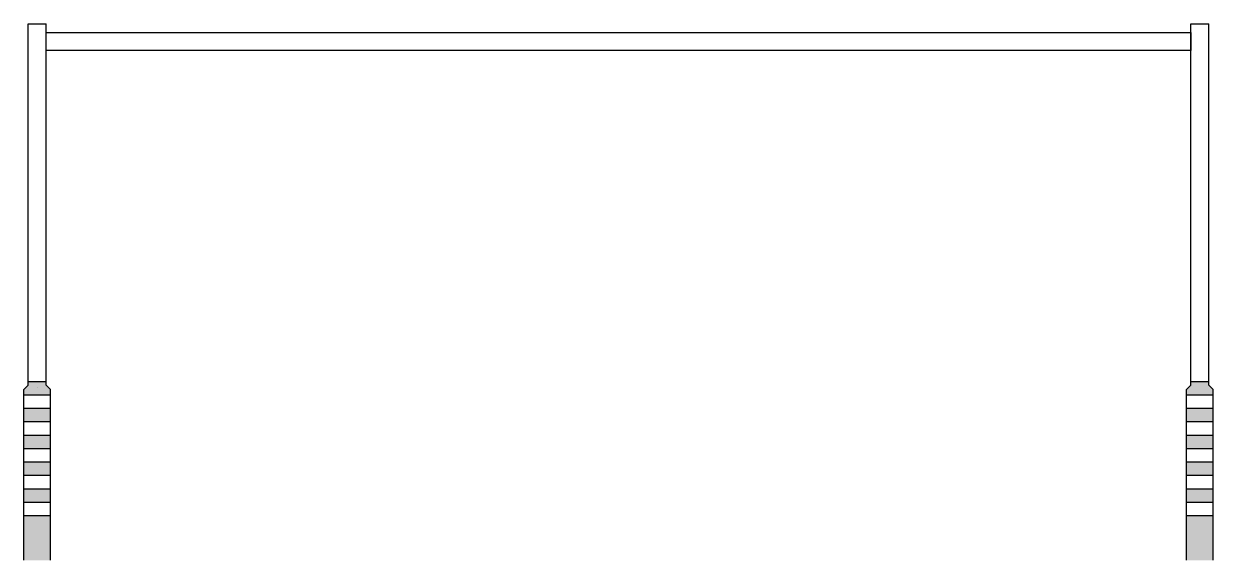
# Model space of a CAD drawing. Extents: x -0.3 to 13, y 0 to 6.
import ezdxf

# ---------------------------------------------------------------- set-up
doc = ezdxf.new("R2010")
doc.units = 0
doc.header["$LTSCALE"] = 0.0006
doc.header["$MEASUREMENT"] = 0
doc.layers.get('0').update_dxf_attribs({"linetype": 'CONTINUOUS'})

msp = doc.modelspace()

# ---------------------------------------------------------------- linework, layer by layer
for points in [[(-0.25, 1.959), (-0.25, 6)], [(-0.25, 6), (-0.05, 6)], [(-0.05, 1.959), (-0.05, 6)], [(12.75, 1.959), (12.75, 6)], [(12.75, 6), (12.95, 6)], [(12.95, 1.959), (12.95, 6)], [(-0.05, 5.902), (12.75, 5.902), (12.75, 5.702), (-0.05, 5.702)], [(-0.25, 2), (-0.05, 2)], [(12.75, 2), (12.95, 2)], [(-0.3, 1.909), (-0.25, 1.959)], [(-0.3, 0), (-0.3, 1.909)], [(-0.142, 1.936), (-0.142, 1.936), (-0.142, 1.936), (-0.142, 1.936), (-0.142, 1.936), (-0.142, 1.936)], [(-0.142, 1.936), (-0.142, 1.936), (-0.142, 1.936), (-0.142, 1.936), (-0.142, 1.936)], [(-0.142, 1.936), (-0.142, 1.936), (-0.142, 1.936), (-0.142, 1.936), (-0.142, 1.936), (-0.142, 1.936)], [(0, 1.909), (-0.05, 1.959)], [(0, 0), (0, 1.909)], [(12.7, 1.909), (12.75, 1.959)], [(12.7, 0), (12.7, 1.909)], [(13, 1.909), (12.95, 1.959)], [(13, 0), (13, 1.909)], [(-0.3, 1.85), (0, 1.85)], [(12.7, 1.85), (13, 1.85)], [(-0.3, 1.7), (0, 1.7)], [(12.7, 1.7), (13, 1.7)], [(-0.3, 1.55), (0, 1.55)], [(12.7, 1.55), (13, 1.55)], [(-0.3, 1.4), (0, 1.4)], [(12.7, 1.4), (13, 1.4)], [(-0.3, 1.25), (0, 1.25)], [(12.7, 1.25), (13, 1.25)], [(-0.3, 1.1), (0, 1.1)], [(12.7, 1.1), (13, 1.1)], [(-0.3, 0.95), (0, 0.95)], [(12.7, 0.95), (13, 0.95)], [(-0.3, 0.8), (0, 0.8)], [(12.7, 0.8), (13, 0.8)], [(-0.3, 0.65), (0, 0.65)], [(12.7, 0.65), (13, 0.65)], [(-0.3, 0.5), (0, 0.5)], [(12.7, 0.5), (13, 0.5)]]:
    msp.add_lwpolyline(points)
for points in [[(-0.25, 2), (-0.05, 2), (-0.25, 1.959), (-0.05, 1.959)], [(12.75, 2), (12.95, 2), (12.75, 1.959), (12.95, 1.959)], [(-0.25, 1.959), (-0.05, 1.959), (-0.3, 1.909), (0, 1.909)], [(-0.3, 1.909), (0, 1.909), (-0.3, 1.85), (0, 1.85)], [(12.75, 1.959), (12.95, 1.959), (12.7, 1.909), (13, 1.909)], [(12.7, 1.909), (13, 1.909), (12.7, 1.85), (13, 1.85)], [(-0.3, 1.7), (-0.3, 1.55), (0, 1.7), (0, 1.55)], [(12.7, 1.7), (12.7, 1.55), (13, 1.7), (13, 1.55)], [(-0.3, 1.4), (-0.3, 1.25), (0, 1.4), (0, 1.25)], [(12.7, 1.4), (12.7, 1.25), (13, 1.4), (13, 1.25)], [(-0.3, 1.1), (-0.3, 0.95), (0, 1.1), (0, 0.95)], [(12.7, 1.1), (12.7, 0.95), (13, 1.1), (13, 0.95)], [(-0.3, 0.8), (0, 0.8), (-0.3, 0.65), (0, 0.65)], [(12.7, 0.8), (13, 0.8), (12.7, 0.65), (13, 0.65)], [(-0.3, 0.5), (0, 0.5), (-0.3, 0), (0, 0)], [(12.7, 0.5), (13, 0.5), (12.7, 0), (13, 0)]]:
    msp.add_solid(points)

doc.saveas('drawing.dxf')
